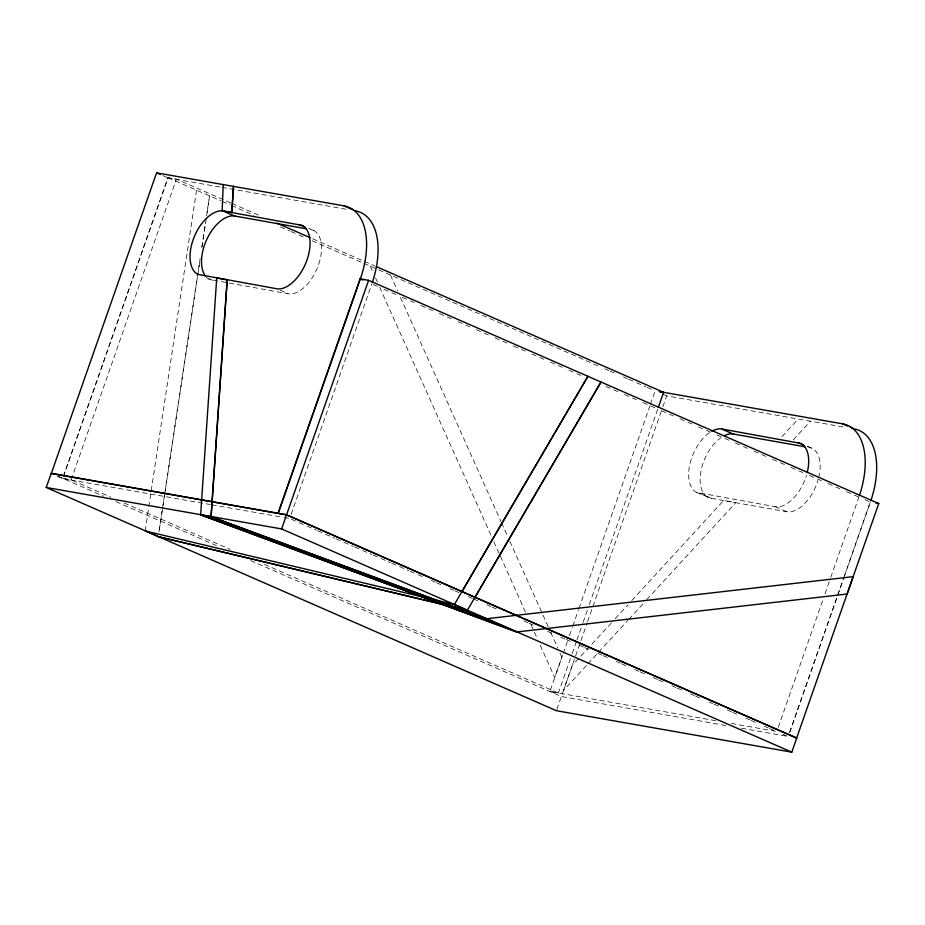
<?xml version="1.0" encoding="UTF-8"?>
<svg xmlns="http://www.w3.org/2000/svg" width="925" height="925" viewBox="0 0 925 925"><rect width="100%" height="100%" fill="white"/><g stroke="black" fill="none" stroke-linecap="round" stroke-linejoin="round"><path stroke-width="0.69" stroke-dasharray="4.62 3.47" d="M145.179 530.788L196.562 190.192M164.5 495.187L158.915 532.245L165.02 492.354M164.708 493.765L200.124 258.607M201.835 247.206L205.489 222.971M206.552 215.849L209.559 195.892L206.657 215.872M165.228 490.932L199.997 260.052M201.927 247.218L206.437 217.294M230.672 202.887L176.386 179.138L167.911 177.646L62.692 478.341L71.167 479.821L110.884 497.199M57.662 476.317L62.761 478.549L168.061 177.877L220.578 187.116M71.167 479.821L176.386 179.138M291.109 514.404L371.815 283.94M715.823 720.725L549.901 691.518L562.758 654.784M563.221 653.42L567.522 641.175M569.418 635.729L572.286 627.566M572.748 626.213L578.483 609.887M578.934 608.523L649.951 405.809M650.356 404.433L655.189 390.847M549.889 691.518L558.365 692.998L571.696 654.912M572.182 653.547L576.46 641.303M576.934 639.938L582.646 623.612M583.132 622.247L587.41 610.003M589.317 604.568L657.883 408.642M556.862 709.417L580.438 642.123M580.912 640.759L587.109 623.068M587.583 621.716L662.381 408.11M662.855 406.746L666.671 395.865L845.519 427.35M778.237 727.374L823.134 599.192M825.042 593.734L830.292 578.726M830.766 577.362L858.943 496.91M789.568 732.542L844.005 577.073M844.49 575.708L870.275 502.067M789.719 732.392L843.207 579.663M843.681 578.298L870.425 501.928M611.425 622.918L572.263 665.433L563.545 690.339L587.005 664.948M615.194 618.605L628.006 604.823M631.787 600.51L723.628 500.529L735.768 502.668L645.222 601.25M781.96 436.692L798.171 419.013M587.849 663.826L597.7 653.281M598.544 652.16L627.844 620.397M628.815 619.334L644.378 602.372M793.164 439.872L810.439 421.21M370.231 266.203L373.284 272.806M222 187.37L348.32 209.617M206.194 276.98A34.41 19.217 -66.4 0 0 209.212 279.385L289.409 293.988A34.41 19.217 -66.4 0 0 317.853 266.666A34.41 19.217 -66.4 0 0 313.841 230.441L308.742 228.209M709.406 432.715A34.41 19.217 -66.4 0 0 689.784 464.593A34.41 19.217 -66.4 0 0 696.352 492.354L776.549 506.946A34.41 19.217 -66.4 0 0 806.438 475.404M696.352 492.354L711.256 498.309L788.031 511.976A34.41 19.217 -66.4 0 0 817.92 480.433M62.761 478.549L210.252 504.518M211.675 504.761L282.576 517.248M283.998 517.503L289.675 518.497M731.421 723.477L775.393 731.212M725.882 725.501L561.371 696.537L250.687 560.596M741.457 728.241L788.285 736.485M310.407 229.504L313.841 230.441M818.694 477.612A34.41 19.217 -66.4 0 0 812.451 448.44L806.473 446.382M807.352 446.197L812.451 448.44M231.99 203.465L261.116 216.207M312.754 238.8L363.062 260.815M364.381 261.393L374.972 266.03M167.911 177.646L220.867 200.817M222.197 201.396L230.14 204.876M231.458 205.454L253.97 215.305M280.448 226.891L289.71 230.938M291.04 231.528L297.653 234.418M298.983 234.996L305.597 237.898M312.222 240.789L362.531 262.804M363.849 263.382L599.516 366.497M604.811 368.821L608.777 370.555M610.107 371.133L616.721 374.024M623.346 376.926L627.312 378.66M628.642 379.238L635.255 382.141M636.585 382.719L645.847 386.777M647.176 387.355L653.79 390.246M662.843 394.189L666.671 395.865M162.95 175.646L168.061 177.877M373.33 284.634L377.296 286.368M383.898 289.259L390.512 292.15M391.83 292.728L395.796 294.462M402.41 297.353L409.012 300.243M410.342 300.822L414.296 302.556M420.91 305.447L427.512 308.337M428.842 308.915L432.808 310.65M439.41 313.54L446.023 316.431M447.342 317.009L451.308 318.743M457.921 321.646L464.523 324.536M465.842 325.114L469.808 326.849M476.421 329.739L483.023 332.63M484.353 333.208L488.319 334.942M494.921 337.833L501.535 340.724M502.853 341.302L506.819 343.036M513.421 345.927L520.035 348.817M521.353 349.396L525.319 351.13M531.933 354.021L538.535 356.923M539.865 357.501L543.819 359.235M550.433 362.126L557.047 365.017M558.365 365.595L562.331 367.329M568.933 370.22L575.547 373.11M576.865 373.688L580.831 375.423M605.944 386.407L612.547 389.298M613.876 389.876L617.842 391.61M624.444 394.512L631.058 397.403M632.376 397.981L636.342 399.716M642.944 402.606L649.558 405.497M650.876 406.075L654.842 407.809M661.456 410.7L668.058 413.591M669.388 414.169L673.342 415.903M679.956 418.794L686.57 421.684M687.888 422.262L691.854 423.997M698.456 426.887L705.07 429.778M706.388 430.356L710.354 432.102M716.968 434.993L723.57 437.883M724.888 438.462L728.854 440.196M735.468 443.087L742.07 445.977M743.399 446.555L747.365 448.29M753.968 451.18L760.581 454.071M761.899 454.649L765.865 456.383M772.468 459.274L779.081 462.165M780.399 462.743L784.365 464.477M790.979 467.368L797.581 470.27M798.911 470.848L802.877 472.583M809.479 475.473L816.093 478.364M817.411 478.942L821.377 480.676M827.979 483.567L834.593 486.458M835.911 487.036L839.877 488.77M846.491 491.661L853.093 494.551M854.411 495.129L858.377 496.864M864.991 499.754L868.957 501.489M775.104 506.553L786.585 511.571M280.321 290.242L287.964 293.583M699.786 493.291L711.256 498.309M208.819 278.656L212.646 280.321M291.19 519.191L297.792 522.082M299.122 522.66L305.724 525.55M307.054 526.128L316.304 530.175M317.622 530.753L324.224 533.644M325.554 534.222L334.804 538.269M336.122 538.847L342.736 541.738M344.054 542.316L353.304 546.363M354.633 546.941L361.236 549.832M362.554 550.41L371.815 554.468M373.133 555.046L379.736 557.937M381.065 558.515L390.315 562.562M391.633 563.14L398.247 566.031M399.565 566.609L408.815 570.656M410.133 571.234L416.747 574.124M418.065 574.702L424.679 577.593M431.281 580.484L435.247 582.218M436.577 582.796L443.179 585.687M449.793 588.589L453.759 590.323M455.077 590.902L459.043 592.636M468.293 596.683L472.259 598.417M473.577 598.995L480.191 601.886M486.793 604.777L490.759 606.511M492.077 607.089L498.691 609.98M523.804 620.964L527.77 622.698M529.088 623.277L535.702 626.179M547.588 631.382L554.202 634.272M560.804 637.163L564.77 638.897M566.1 639.476L572.702 642.366M579.316 645.257L583.282 646.991M584.6 647.569L591.202 650.46M597.816 653.351L601.782 655.085M603.1 655.663L609.714 658.554M616.316 661.444L620.282 663.19M621.6 663.768L628.214 666.659M634.827 669.55L638.782 671.284M640.112 671.862L646.714 674.753M653.327 677.643L657.293 679.378M658.612 679.956L665.225 682.847M671.827 685.737L675.793 687.472M677.112 688.05L683.725 690.94M690.327 693.831L694.293 695.565M695.623 696.143L702.225 699.034M708.839 701.936L712.805 703.671M714.123 704.249L720.725 707.139M727.339 710.03L731.305 711.764M732.623 712.343L739.237 715.233M745.839 718.124L749.805 719.858M751.123 720.436L757.737 723.327M764.351 726.218L768.305 727.952M769.635 728.53L776.237 731.421M782.851 734.311L786.817 736.046M124.123 502.992L230.036 549.334M264.457 564.4L558.365 692.998M57.824 476.202L103.727 496.297M115.972 501.651L216.415 545.6M390.419 275.037L397.6 290.866M400.467 297.434L500.934 521.457M501.523 522.775L507.524 535.968M509.802 541.229L548.305 626.896M550.572 632.157L557.763 647.986M560.03 653.235L561.903 657.201L554.699 677.505L539.911 644.552M375.562 278.067L377.423 282.032M379.701 287.293L491.533 536.465M493.8 541.726L499.812 554.919M500.402 556.237L525.816 612.928M531.043 624.768L537.055 637.972M707.833 497.373A34.41 19.217 -66.4 0 1 701.254 469.623A34.41 19.217 -66.4 0 1 720.887 437.733"/><path stroke-width="1.39" d="M227.111 279.836L211.016 516.659L486.562 618.767L516.74 631.972L200.633 514.832L211.143 516.717L227.238 279.893L216.727 278.009L200.633 514.832L516.74 631.972L847.173 594.023L853.162 576.633M231.817 212.519L233.458 186.353L231.817 212.519L222.035 210.773L302.359 225.423A34.41 19.217 -66.4 0 1 306.383 261.648A34.41 19.217 -66.4 0 1 277.939 288.958L197.742 274.367A34.41 19.217 -66.4 0 1 193.718 238.141A34.41 19.217 -66.4 0 1 222.162 210.819L223.202 184.584M46.25 487.487L51.21 473.311L286.6 514.751L796.76 737.977L791.8 752.152L556.411 710.712L46.25 487.487L281.628 528.927L791.8 752.152M352.876 209.744L343.938 205.836L156.579 172.848L51.28 473.531L286.449 514.901L796.61 738.127L878.75 503.558L368.589 280.333L360.114 278.841L277.974 513.398M475.011 597.353L601.03 381.99L467.31 610.35L158.314 536.697L145.179 530.788M158.314 536.697L467.356 610.188M278.194 513.479L360.334 278.922A70.497 39.382 -66.4 0 0 343.938 205.836M281.628 528.927L368.589 280.333M658.357 407.278L663.595 392.316L376.302 266.608M454.395 604.487L587.942 376.267L461.922 591.63M853.255 576.657L486.458 618.756L211.143 516.717M659.352 391.576L663.595 392.316M205.338 275.928A34.41 19.217 -66.4 0 1 206.969 239.02A34.41 19.217 -66.4 0 1 233.643 215.849L306.152 228.752M659.444 391.587L842.559 423.823L847.658 426.067M711.741 431.258A34.41 19.217 -66.4 0 1 720.772 428.818L800.969 443.41A34.41 19.217 -66.4 0 1 807.213 472.583M724.402 435.663A34.41 19.217 -66.4 0 1 732.253 433.837L804.762 446.74M875.929 503.061L878.75 503.558M145.225 530.973L454.267 604.464L467.31 610.35M850.214 427.177L854.029 428.853M797.547 442.474L803.918 445.26M298.937 224.486L305.308 227.273M277.003 223.156L310.106 237.644M156.579 172.848L160.407 174.524M223.607 211.224L235.089 216.242M722.217 429.212L733.698 434.23M360.114 278.841L362.889 280.032M355.42 210.865A70.497 39.382 -66.4 0 1 372.243 282.703M855.313 429.119A70.497 39.382 -66.4 0 1 870.853 500.691M842.559 423.823A70.497 39.382 -66.4 0 1 859.371 495.673"/></g></svg>
